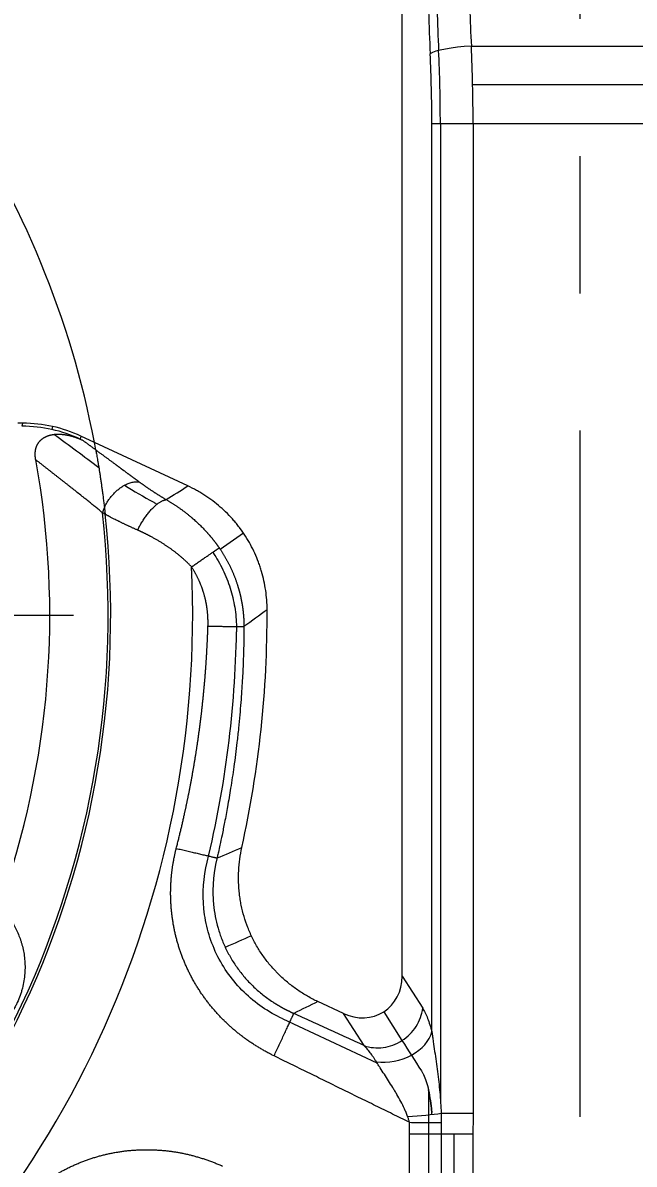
# Model space of a CAD drawing. Header units: millimetres. Extents: x 2234 to 3061, y 2092 to 2676.
# Drawn here: x 2597.5 to 2640.5, y 2276.9 to 2357.2 of the extents above; entities that cross this region are included whole.
import ezdxf

# ---------------------------------------------------------------- set-up
doc = ezdxf.new("R2010")
doc.units = ezdxf.units.MM
doc.linetypes.add('CENTER', pattern=[50.8, 31.75, -6.35, 6.35, -6.35])
for name, color, linetype, true_color in [('1', 7, 'Continuous', 0xffffff), ('20', 7, 'Continuous', 0xffffff), ('21', 7, 'Continuous', 0xffffff)]:
    doc.layers.add(name, color=color, linetype=linetype, true_color=true_color)
doc.layers.add('dim', color=82, linetype='Continuous', lineweight=9)
doc.styles.add('Capful-A', font='')
doc.styles.get('Capful-A').set_extended_font_data('Microsoft YaHei')
doc.dimstyles.new('Capful-A-2.5', dxfattribs={"dimscale": 2.5, "dimtxt": 2.5, "dimasz": 2.5, "dimexe": 1.5, "dimexo": 1, "dimgap": 1.5, "dimtad": 0, "dimdsep": 46, "dimtxsty": 'Capful-A', "dimcen": 0, "dimclrt": 2, "dimazin": 2, "dimtfac": 1, "dimtmove": 0, "dimatfit": 3, "dimfxl": 0, "dimtolj": 1, "dimtzin": 0, "dimarcsym": 0})

# ---------------------------------------------------------------- blocks, each defined once
blk = doc.blocks.new('*D39')
at = {"layer": 'Defpoints', "color": 0, "transparency": 16777216}
for p in [(2636.695, 2393.007), (2740.695, 2315.507)]:
    blk.add_point(p, dxfattribs=at)
at = {"layer": 'dim', "color": 0, "lineweight": -2, "transparency": 16777216}
blk.add_line((2741.945, 2315.507), (2752.594, 2315.507), dxfattribs=at)
at = {"layer": 'dim', "color": 2, "transparency": 16777216, "insert": (2761.586, 2315.507), "char_height": 6.25, "attachment_point": 5, "style": 'Capful-A', "bg_fill": 3, "box_fill_scale": 1.1, "bg_fill_color": 256, "bg_fill_true_color": 13158600, "bg_fill_transparency": 0}
blk.add_mtext('\\A1;77.5', dxfattribs=at)
at = {"layer": 'Defpoints', "color": 0, "transparency": 16777216}
blk.add_point((2752.594, 2315.507), dxfattribs=at)
blk = doc.blocks.new('*D40')
at = {"layer": 'Defpoints', "color": 0, "transparency": 16777216}
for p in [(2636.695, 2393.007), (2734.695, 2331.205), (2734.695, 2323.136)]:
    blk.add_point(p, dxfattribs=at)
at = {"layer": 'dim', "color": 0, "lineweight": -2, "transparency": 16777216}
blk.add_line((2734.695, 2324.385), (2734.695, 2331.205), dxfattribs=at)
at = {"layer": 'dim', "color": 2, "transparency": 16777216, "insert": (2734.695, 2336.901), "char_height": 6.25, "attachment_point": 5, "rotation": 90, "style": 'Capful-A', "bg_fill": 3, "box_fill_scale": 1.1, "bg_fill_color": 256, "bg_fill_true_color": 13158600, "bg_fill_transparency": 0}
blk.add_mtext('\\A1;98', dxfattribs=at)
blk = doc.blocks.new('*D41')
at = {"layer": 'Defpoints', "color": 0, "transparency": 16777216}
for p in [(2636.695, 2393.007), (2552.32, 2315.507)]:
    blk.add_point(p, dxfattribs=at)
at = {"layer": 'dim', "color": 0, "lineweight": -2, "transparency": 16777216}
blk.add_line((2553.57, 2315.507), (2556.411, 2315.507), dxfattribs=at)
at = {"layer": 'dim', "color": 2, "transparency": 16777216, "insert": (2565.403, 2315.507), "char_height": 6.25, "attachment_point": 5, "style": 'Capful-A', "bg_fill": 3, "box_fill_scale": 1.1, "bg_fill_color": 256, "bg_fill_true_color": 13158600, "bg_fill_transparency": 0}
blk.add_mtext('\\A1;77.5', dxfattribs=at)
at = {"layer": 'Defpoints', "color": 0, "transparency": 16777216}
blk.add_point((2556.411, 2315.507), dxfattribs=at)
blk = doc.blocks.new('*D42')
at = {"layer": 'Defpoints', "color": 0, "transparency": 16777216}
for p in [(2636.695, 2393.007), (2538.695, 2333.249), (2538.695, 2329.132)]:
    blk.add_point(p, dxfattribs=at)
at = {"layer": 'dim', "color": 0, "lineweight": -2, "transparency": 16777216}
blk.add_line((2538.695, 2330.382), (2538.695, 2333.249), dxfattribs=at)
at = {"layer": 'dim', "color": 2, "transparency": 16777216, "insert": (2538.695, 2338.944), "char_height": 6.25, "attachment_point": 5, "rotation": 90, "style": 'Capful-A', "bg_fill": 3, "box_fill_scale": 1.1, "bg_fill_color": 256, "bg_fill_true_color": 13158600, "bg_fill_transparency": 0}
blk.add_mtext('\\A1;98', dxfattribs=at)

msp = doc.modelspace()

# ---------------------------------------------------------------- linework, layer by layer
at = {"layer": '1', "color": 1, "linetype": 'CENTER', "lineweight": 18, "ltscale": 1.52}
msp.add_line((2636.695, 2203.007), (2636.695, 2583.007), dxfattribs=at)
at = {"layer": '1', "color": 1, "linetype": 'CENTER', "lineweight": 18}
msp.add_line((2476.312, 2315.507), (2601.079, 2315.507), dxfattribs=at)
at = {"layer": '20', "color": 7, "linetype": 'Continuous', "lineweight": 18}
for p, q in [((2624.195, 2290.117), (2624.195, 2423.861)), ((2629.056, 2355.523), (2644.334, 2355.523)), ((2629.146, 2352.819), (2644.244, 2352.819)), ((2629.177, 2350.069), (2626.279, 2350.069)), ((2626.279, 2286.198), (2626.279, 2350.069)), ((2626.875, 2350.069), (2626.875, 2281.485)), ((2644.214, 2350.069), (2629.177, 2350.069)), ((2629.177, 2350.069), (2629.177, 2280.483)), ((2609.117, 2324.597), (2602.549, 2327.66)), ((2613.04, 2321.268), (2611.403, 2320.131)), ((2624.195, 2290.117), (2625.632, 2287.861)), ((2620.073, 2287.491), (2618.268, 2288.332)), ((2622.891, 2287.616), (2624.177, 2285.597)), ((2615.788, 2287.124), (2622.415, 2284.033)), ((2621.51, 2285.235), (2620.073, 2287.491)), ((2626.037, 2282.147), (2626.037, 2270.931)), ((2626.93, 2280.483), (2629.177, 2280.483)), ((2624.695, 2270.931), (2624.695, 2279.036)), ((2626.931, 2279.036), (2626.931, 2270.931)), ((2627.826, 2279.036), (2627.826, 2270.2)), ((2629.167, 2279.036), (2629.167, 2270.2))]:
    msp.add_line(p, q, dxfattribs=at)
for radius, start, end in [(65, 10.77582, 103.29126), (65, 303.70412, 6.26987), (70.765, 307.2047, 2.75265), (76, 347.58168, 0.28997), (73.856, 346.40574, 359.09652)]:
    msp.add_arc((2538.695, 2315.507), radius, start, end, dxfattribs=at)
for centre, major_axis, ratio, start_param, end_param in [((2634.853, 2360.978), (0, 33), 0.267949, 1.570796, 1.753625), ((2634.645, 2360.978), (0, 30), 0.267949, 1.570796, 1.764006), ((2637.751, 2360.978), (0, 30), 0.294744, 1.570796, 1.753625), ((2629.056, 2354.978), (-2.996, -0.148), 0.181597, 4.703393, 6.016853), ((2619.044, 2350.069), (0, 27), 0.267949, 4.712389, 4.895218), ((2618.836, 2350.069), (0, 30), 0.267949, 4.712389, 4.884848), ((2621.942, 2350.069), (0, 30), 0.241154, 4.712389, 4.895218), ((2538.696, 2315.507), (-11.856, 63.909), 0.999996, 4.708754, 4.717034), ((2621.089, 2290.443), (-1.801, 2.827), 0.894893, 2.189461, 4.093724), ((2623.381, 2286.198), (-2.902, -0.76), 0.68724, 1.045948, 2.7773), ((2624.683, 2280.483), (-2.994, -0.196), 0.07368, 1.528582, 2.414827)]:
    msp.add_ellipse(centre, major_axis=major_axis, ratio=ratio, start_param=start_param, end_param=end_param, dxfattribs=at)
for points, degree, knots in [([(2602.647, 2327.131), (2602.654, 2327.093), (2602.662, 2327.05), (2602.679, 2326.956), (2602.688, 2326.905), (2602.708, 2326.796), (2602.718, 2326.737), (2602.739, 2326.614), (2602.751, 2326.549), (2602.768, 2326.448), (2602.774, 2326.413), (2602.786, 2326.342), (2602.792, 2326.306), (2602.81, 2326.196), (2602.823, 2326.121), (2602.861, 2325.889), (2602.887, 2325.725), (2602.928, 2325.467), (2602.941, 2325.379), (2602.969, 2325.198), (2602.983, 2325.105), (2603.011, 2324.915), (2603.025, 2324.818), (2603.047, 2324.668), (2603.054, 2324.617), (2603.068, 2324.516), (2603.075, 2324.465), (2603.097, 2324.31), (2603.111, 2324.205), (2603.139, 2323.992), (2603.153, 2323.884), (2603.182, 2323.663), (2603.196, 2323.551), (2603.224, 2323.321), (2603.238, 2323.204), (2603.252, 2323.083)], 3, [0, 0, 0, 0, 0.0625, 0.0625, 0.125, 0.125, 0.1875, 0.1875, 0.25, 0.25, 0.28125, 0.28125, 0.3125, 0.3125, 0.375, 0.375, 0.5, 0.5, 0.5625, 0.5625, 0.625, 0.625, 0.6875, 0.6875, 0.71875, 0.71875, 0.75, 0.75, 0.8125, 0.8125, 0.875, 0.875, 0.9375, 0.9375, 1, 1, 1, 1]), ([(2602.647, 2327.131), (2603.278, 2326.669), (2603.901, 2326.209), (2604.162, 2326.017), (2604.423, 2325.824), (2604.489, 2325.775), (2604.86, 2325.503), (2605.293, 2325.185), (2605.705, 2324.88)], 2, [0, 0, 0, 0.36539, 0.36539, 0.524042, 0.524042, 0.682695, 0.682695, 1, 1, 1]), ([(2604.674, 2324.648), (2605.321, 2324.241), (2606.004, 2323.84), (2606.803, 2323.402), (2606.883, 2323.359), (2606.963, 2323.316)], 3, [0, 0, 0, 0, 0.901228, 0.901228, 1, 1, 1, 1]), ([(2605.705, 2324.88), (2606.121, 2324.572), (2606.596, 2324.259), (2607.083, 2323.938), (2607.599, 2323.632)], 2, [0, 0, 0, 0.5, 0.5, 1, 1, 1]), ([(2614.694, 2315.892), (2614.693, 2316.121), (2614.675, 2316.577), (2614.601, 2317.253), (2614.48, 2317.92), (2614.369, 2318.36), (2614.273, 2318.688), (2614.222, 2318.851), (2614.167, 2319.014), (2614.129, 2319.122), (2614.11, 2319.176), (2614.01, 2319.444), (2613.836, 2319.865), (2613.534, 2320.473), (2613.189, 2321.057), (2612.931, 2321.431), (2612.726, 2321.705), (2612.656, 2321.795), (2612.549, 2321.929), (2612.512, 2321.974), (2612.439, 2322.062), (2612.254, 2322.28), (2611.906, 2322.654), (2611.41, 2323.118), (2610.883, 2323.546), (2610.51, 2323.807), (2610.271, 2323.963), (2610.222, 2323.993), (2610.125, 2324.054), (2610.076, 2324.084), (2609.929, 2324.173), (2609.83, 2324.23), (2609.529, 2324.396), (2609.325, 2324.5), (2609.117, 2324.597)], 3, [0, 0, 0, 0, 0.0625, 0.125, 0.1875, 0.25, 0.25, 0.28125, 0.296875, 0.296875, 0.3125, 0.3125, 0.375, 0.4375, 0.5, 0.5625, 0.5625, 0.59375, 0.59375, 0.609375, 0.609375, 0.625, 0.6875, 0.75, 0.8125, 0.875, 0.875, 0.890625, 0.890625, 0.90625, 0.90625, 0.9375, 0.9375, 1, 1, 1, 1]), ([(2603.252, 2323.083), (2603.261, 2323.004), (2603.271, 2322.925), (2603.289, 2322.766), (2603.298, 2322.686), (2603.306, 2322.606)], 3, [0, 0, 0, 0, 0.5, 0.5, 1, 1, 1, 1]), ([(2607.599, 2323.632), (2607.623, 2323.619), (2607.67, 2323.591), (2607.742, 2323.549), (2607.815, 2323.505), (2607.889, 2323.46), (2607.964, 2323.414), (2608.04, 2323.367), (2608.116, 2323.318), (2608.194, 2323.268), (2608.272, 2323.216), (2608.351, 2323.164), (2608.431, 2323.109), (2608.511, 2323.054), (2608.592, 2322.996), (2608.674, 2322.937), (2608.757, 2322.877), (2608.84, 2322.815), (2608.923, 2322.752), (2609.008, 2322.687), (2609.092, 2322.62), (2609.178, 2322.551), (2609.263, 2322.481), (2609.349, 2322.409), (2609.491, 2322.289), (2609.688, 2322.114), (2609.939, 2321.878), (2610.192, 2321.625), (2610.364, 2321.441), (2610.461, 2321.334), (2610.482, 2321.311), (2610.504, 2321.287), (2610.525, 2321.262), (2610.548, 2321.237), (2610.57, 2321.212), (2610.593, 2321.185), (2610.616, 2321.159), (2610.639, 2321.132), (2610.663, 2321.104), (2610.687, 2321.076), (2610.711, 2321.048), (2610.735, 2321.019), (2610.76, 2320.989), (2610.785, 2320.959), (2610.81, 2320.928), (2610.835, 2320.897), (2610.861, 2320.866), (2610.887, 2320.833), (2610.913, 2320.801), (2610.939, 2320.767), (2610.965, 2320.734), (2610.992, 2320.699), (2611.019, 2320.664), (2611.046, 2320.629), (2611.073, 2320.593), (2611.101, 2320.556), (2611.129, 2320.519), (2611.156, 2320.481), (2611.184, 2320.443), (2611.213, 2320.404), (2611.241, 2320.365), (2611.269, 2320.325), (2611.298, 2320.284), (2611.317, 2320.257), (2611.326, 2320.243)], 3, [0, 0, 0, 0, 0.016754, 0.033753, 0.050998, 0.06849, 0.086229, 0.104216, 0.122451, 0.140936, 0.159671, 0.178656, 0.197892, 0.21738, 0.23712, 0.257112, 0.277358, 0.297857, 0.31861, 0.339617, 0.360879, 0.382396, 0.404168, 0.426197, 0.448481, 0.513659, 0.581054, 0.650672, 0.722517, 0.728599, 0.734789, 0.741088, 0.747496, 0.754012, 0.760637, 0.767371, 0.774213, 0.781163, 0.788223, 0.795391, 0.802667, 0.810052, 0.817546, 0.825148, 0.832859, 0.840679, 0.848607, 0.856643, 0.864789, 0.873043, 0.881405, 0.889876, 0.898456, 0.907144, 0.915941, 0.924847, 0.933861, 0.942983, 0.952215, 0.961555, 0.971003, 0.98056, 0.990226, 1, 1, 1, 1]), ([(2605.593, 2321.488), (2605.565, 2321.5), (2605.508, 2321.525), (2605.424, 2321.562), (2605.341, 2321.6), (2605.257, 2321.637), (2605.173, 2321.675), (2605.09, 2321.713), (2605.006, 2321.751), (2604.923, 2321.79), (2604.84, 2321.828), (2604.757, 2321.867), (2604.674, 2321.906), (2604.592, 2321.946), (2604.509, 2321.985), (2604.428, 2322.025), (2604.346, 2322.065), (2604.255, 2322.109), (2604.145, 2322.164), (2604.008, 2322.233), (2603.843, 2322.318), (2603.711, 2322.387), (2603.619, 2322.436), (2603.575, 2322.46), (2603.532, 2322.483), (2603.49, 2322.505), (2603.451, 2322.527), (2603.412, 2322.547), (2603.376, 2322.568), (2603.341, 2322.587), (2603.318, 2322.6), (2603.306, 2322.606)], 3, [0, 0, 0, 0, 0.033347, 0.066854, 0.100521, 0.134348, 0.168334, 0.20248, 0.236786, 0.271251, 0.305876, 0.34066, 0.375603, 0.410705, 0.445966, 0.481387, 0.516966, 0.552704, 0.60128, 0.663097, 0.73814, 0.826392, 0.848234, 0.869438, 0.890003, 0.90993, 0.929219, 0.947871, 0.965884, 0.983261, 1, 1, 1, 1]), ([(2609.379, 2318.906), (2609.36, 2318.926), (2609.322, 2318.966), (2609.264, 2319.026), (2609.206, 2319.085), (2609.147, 2319.144), (2609.087, 2319.203), (2609.027, 2319.261), (2608.965, 2319.319), (2608.903, 2319.376), (2608.841, 2319.433), (2608.777, 2319.49), (2608.713, 2319.546), (2608.648, 2319.602), (2608.583, 2319.657), (2608.516, 2319.712), (2608.449, 2319.767), (2608.382, 2319.821), (2608.314, 2319.875), (2608.245, 2319.928), (2608.175, 2319.982), (2608.105, 2320.034), (2608.034, 2320.086), (2607.962, 2320.138), (2607.89, 2320.19), (2607.817, 2320.241), (2607.744, 2320.292), (2607.67, 2320.342), (2607.596, 2320.392), (2607.52, 2320.441), (2607.409, 2320.514), (2607.26, 2320.608), (2607.074, 2320.721), (2606.888, 2320.83), (2606.702, 2320.935), (2606.565, 2321.01), (2606.476, 2321.058), (2606.435, 2321.079), (2606.395, 2321.1), (2606.355, 2321.121), (2606.316, 2321.142), (2606.276, 2321.162), (2606.237, 2321.182), (2606.197, 2321.202), (2606.158, 2321.222), (2606.119, 2321.241), (2606.081, 2321.26), (2606.042, 2321.279), (2606.004, 2321.298), (2605.965, 2321.316), (2605.927, 2321.334), (2605.889, 2321.352), (2605.852, 2321.37), (2605.814, 2321.388), (2605.777, 2321.405), (2605.74, 2321.422), (2605.703, 2321.439), (2605.666, 2321.455), (2605.629, 2321.472), (2605.605, 2321.483), (2605.593, 2321.488)], 3, [0, 0, 0, 0, 0.017503, 0.035058, 0.052665, 0.070326, 0.088043, 0.105816, 0.123647, 0.141538, 0.159489, 0.177501, 0.195577, 0.213717, 0.231922, 0.250194, 0.268534, 0.286943, 0.305422, 0.323973, 0.342597, 0.361294, 0.380066, 0.398914, 0.41784, 0.436843, 0.455926, 0.47509, 0.494335, 0.513662, 0.533073, 0.580359, 0.627473, 0.674429, 0.721244, 0.767934, 0.778073, 0.78817, 0.798226, 0.80824, 0.818212, 0.828143, 0.838033, 0.847881, 0.857689, 0.867456, 0.877182, 0.886868, 0.896513, 0.906118, 0.915684, 0.925209, 0.934695, 0.944142, 0.953549, 0.962917, 0.972245, 0.981536, 0.990787, 1, 1, 1, 1]), ([(2610.873, 2319.931), (2610.943, 2319.829), (2611.011, 2319.724), (2611.2, 2319.423), (2611.316, 2319.223), (2611.534, 2318.812), (2611.636, 2318.601), (2611.916, 2317.963), (2612.07, 2317.528), (2612.316, 2316.64), (2612.407, 2316.186), (2612.524, 2315.265), (2612.549, 2314.804), (2612.542, 2314.343)], 3, [0, 0, 0, 0, 0.063465, 0.063465, 0.180873, 0.180873, 0.298282, 0.298282, 0.533099, 0.533099, 0.767916, 0.767916, 1, 1, 1, 1]), ([(2611.326, 2320.243), (2611.344, 2320.217), (2611.38, 2320.166), (2611.432, 2320.087), (2611.484, 2320.009), (2611.535, 2319.929), (2611.586, 2319.85), (2611.635, 2319.769), (2611.684, 2319.688), (2611.732, 2319.607), (2611.779, 2319.525), (2611.826, 2319.443), (2611.872, 2319.36), (2611.917, 2319.276), (2611.961, 2319.192), (2612.005, 2319.108), (2612.047, 2319.023), (2612.089, 2318.938), (2612.13, 2318.852), (2612.17, 2318.765), (2612.21, 2318.679), (2612.248, 2318.592), (2612.286, 2318.504), (2612.323, 2318.416), (2612.359, 2318.327), (2612.394, 2318.239), (2612.429, 2318.149), (2612.462, 2318.06), (2612.495, 2317.97), (2612.527, 2317.879), (2612.558, 2317.788), (2612.588, 2317.697), (2612.612, 2317.62), (2612.632, 2317.558), (2612.646, 2317.511), (2612.66, 2317.464), (2612.674, 2317.416), (2612.688, 2317.369), (2612.702, 2317.321), (2612.715, 2317.273), (2612.728, 2317.225), (2612.741, 2317.177), (2612.754, 2317.129), (2612.766, 2317.081), (2612.778, 2317.032), (2612.79, 2316.984), (2612.802, 2316.935), (2612.813, 2316.886), (2612.824, 2316.838), (2612.835, 2316.789), (2612.846, 2316.74), (2612.856, 2316.69), (2612.867, 2316.641), (2612.877, 2316.592), (2612.886, 2316.542), (2612.896, 2316.493), (2612.905, 2316.443), (2612.914, 2316.394), (2612.923, 2316.344), (2612.932, 2316.294), (2612.94, 2316.244), (2612.948, 2316.194), (2612.956, 2316.143), (2612.963, 2316.093), (2612.97, 2316.043), (2612.977, 2315.992), (2612.984, 2315.942), (2612.991, 2315.891), (2612.997, 2315.841), (2613.003, 2315.79), (2613.009, 2315.739), (2613.014, 2315.688), (2613.019, 2315.637), (2613.024, 2315.586), (2613.029, 2315.535), (2613.033, 2315.483), (2613.038, 2315.432), (2613.042, 2315.381), (2613.045, 2315.329), (2613.049, 2315.278), (2613.052, 2315.226), (2613.055, 2315.174), (2613.057, 2315.123), (2613.059, 2315.071), (2613.061, 2315.019), (2613.063, 2314.967), (2613.065, 2314.915), (2613.066, 2314.863), (2613.067, 2314.811), (2613.068, 2314.759), (2613.068, 2314.724), (2613.068, 2314.706)], 3, [0, 0, 0, 0, 0.015965, 0.031939, 0.047924, 0.063919, 0.079924, 0.095939, 0.111965, 0.128002, 0.144049, 0.160107, 0.176176, 0.192256, 0.208347, 0.224449, 0.240563, 0.256688, 0.272824, 0.288972, 0.305132, 0.321304, 0.337488, 0.353684, 0.369891, 0.386111, 0.402344, 0.418589, 0.434846, 0.451116, 0.467399, 0.483695, 0.500004, 0.50838, 0.516765, 0.525159, 0.533561, 0.541971, 0.550389, 0.558816, 0.567251, 0.575695, 0.584147, 0.592607, 0.601076, 0.609553, 0.618039, 0.626534, 0.635036, 0.643548, 0.652067, 0.660596, 0.669133, 0.677678, 0.686232, 0.694795, 0.703366, 0.711946, 0.720534, 0.729132, 0.737737, 0.746352, 0.754975, 0.763607, 0.772247, 0.780897, 0.789555, 0.798221, 0.806897, 0.815581, 0.824274, 0.832976, 0.841687, 0.850406, 0.859134, 0.867872, 0.876618, 0.885373, 0.894136, 0.902909, 0.911691, 0.920481, 0.929281, 0.938089, 0.946907, 0.955733, 0.964568, 0.973413, 0.982266, 0.991129, 1, 1, 1, 1]), ([(2610.536, 2314.734), (2610.555, 2315.281), (2610.492, 2315.825), (2610.428, 2316.374), (2610.283, 2316.902), (2610.136, 2317.433), (2609.909, 2317.937), (2609.681, 2318.443), (2609.379, 2318.906)], 2, [0, 0, 0, 0.25, 0.25, 0.5, 0.5, 0.75, 0.75, 1, 1, 1]), ([(2608.308, 2299.107), (2608.61, 2300.283), (2608.863, 2301.422), (2609.036, 2302.197), (2609.19, 2302.975), (2609.578, 2304.924), (2609.857, 2306.89), (2610.137, 2308.86), (2610.307, 2310.841), (2610.392, 2311.835), (2610.449, 2312.825), (2610.498, 2313.661), (2610.536, 2314.734)], 2, [0, 0, 0, 0.15, 0.15, 0.25, 0.25, 0.5, 0.5, 0.75, 0.75, 0.875, 0.875, 1, 1, 1]), ([(2613.068, 2314.706), (2613.068, 2314.678), (2613.067, 2314.601), (2613.066, 2314.451), (2613.064, 2314.236), (2613.06, 2313.955), (2613.054, 2313.608), (2613.045, 2313.195), (2613.031, 2312.717), (2613.012, 2312.173), (2612.985, 2311.564), (2612.95, 2310.889), (2612.904, 2310.149), (2612.846, 2309.343), (2612.773, 2308.473), (2612.684, 2307.538), (2612.551, 2306.322), (2612.371, 2304.915), (2612.145, 2303.409), (2611.925, 2302.106), (2611.719, 2301.005), (2611.539, 2300.106), (2611.391, 2299.406), (2611.28, 2298.906), (2611.212, 2298.603), (2611.18, 2298.467), (2611.172, 2298.432)], 3, [0, 0, 0, 0, 0.005103, 0.014211, 0.027325, 0.044446, 0.065572, 0.090705, 0.119846, 0.152993, 0.190148, 0.231312, 0.276484, 0.325666, 0.378857, 0.43606, 0.497274, 0.602386, 0.695192, 0.775688, 0.843871, 0.899738, 0.943286, 0.974513, 0.993418, 1, 1, 1, 1]), ([(2615.183, 2284.514), (2613.181, 2285.496), (2611.657, 2287.004), (2610.861, 2287.791), (2610.219, 2288.698), (2609.574, 2289.608), (2608.629, 2291.618), (2608.342, 2292.689), (2608.055, 2293.755), (2607.96, 2294.858), (2607.864, 2295.956), (2607.96, 2297.058), (2608.051, 2298.106), (2608.308, 2299.107)], 2, [0, 0, 0, 0.25, 0.25, 0.375, 0.375, 0.5, 0.625, 0.625, 0.75, 0.75, 0.875, 0.875, 1, 1, 1]), ([(2618.268, 2288.332), (2618.019, 2288.448), (2617.534, 2288.699), (2616.844, 2289.131), (2616.41, 2289.456), (2615.988, 2289.8), (2615.784, 2289.981), (2615.537, 2290.22), (2615.488, 2290.268), (2615.391, 2290.365), (2615.248, 2290.512), (2615.111, 2290.664), (2614.843, 2290.971), (2614.505, 2291.395), (2614.204, 2291.846), (2613.921, 2292.31), (2613.79, 2292.55), (2613.638, 2292.858), (2613.608, 2292.92), (2613.55, 2293.044), (2613.465, 2293.231), (2613.387, 2293.419), (2613.238, 2293.8), (2613.063, 2294.313), (2612.932, 2294.84), (2612.85, 2295.239), (2612.826, 2295.373), (2612.794, 2295.576), (2612.784, 2295.644), (2612.765, 2295.779), (2612.756, 2295.847), (2612.717, 2296.189), (2612.697, 2296.461), (2612.68, 2297.005), (2612.686, 2297.547), (2612.763, 2298.357), (2612.858, 2298.895), (2612.917, 2299.164)], 3, [0, 0, 0, 0, 0.0625, 0.125, 0.1875, 0.1875, 0.25, 0.25, 0.265625, 0.265625, 0.28125, 0.3125, 0.3125, 0.375, 0.4375, 0.4375, 0.5, 0.5, 0.515625, 0.515625, 0.53125, 0.5625, 0.5625, 0.625, 0.6875, 0.6875, 0.71875, 0.71875, 0.734375, 0.734375, 0.75, 0.75, 0.8125, 0.8125, 0.875, 0.9375, 1, 1, 1, 1]), ([(2615.788, 2287.124), (2615.282, 2287.359), (2614.803, 2287.634), (2613.897, 2288.258), (2613.469, 2288.608), (2612.67, 2289.388), (2612.31, 2289.807), (2611.668, 2290.7), (2611.384, 2291.175), (2610.9, 2292.181), (2610.706, 2292.698), (2610.483, 2293.493), (2610.421, 2293.761), (2610.318, 2294.305), (2610.278, 2294.581), (2610.14, 2295.966), (2610.22, 2297.063), (2610.483, 2298.148)], 3, [0, 0, 0, 0, 0.124908, 0.124908, 0.249921, 0.249921, 0.374934, 0.374934, 0.499947, 0.499947, 0.624961, 0.624961, 0.687467, 0.687467, 0.749974, 0.749974, 1, 1, 1, 1]), ([(2611.172, 2298.432), (2611.164, 2298.399), (2611.149, 2298.334), (2611.126, 2298.236), (2611.105, 2298.138), (2611.084, 2298.041), (2611.065, 2297.945), (2611.047, 2297.85), (2611.03, 2297.755), (2611.014, 2297.661), (2611, 2297.568), (2610.986, 2297.475), (2610.973, 2297.383), (2610.961, 2297.292), (2610.95, 2297.202), (2610.94, 2297.112), (2610.931, 2297.023), (2610.922, 2296.935), (2610.906, 2296.734), (2610.888, 2296.421), (2610.882, 2295.997), (2610.895, 2295.577), (2610.937, 2295.017), (2611.037, 2294.321), (2611.232, 2293.501), (2611.499, 2292.709), (2611.834, 2291.948), (2612.238, 2291.22), (2612.709, 2290.528), (2613.244, 2289.878), (2613.737, 2289.378), (2614.157, 2289.006), (2614.483, 2288.741), (2614.823, 2288.489), (2615.073, 2288.321), (2615.222, 2288.225), (2615.266, 2288.197), (2615.311, 2288.169), (2615.355, 2288.142), (2615.4, 2288.115), (2615.445, 2288.088), (2615.489, 2288.061), (2615.534, 2288.035), (2615.579, 2288.009), (2615.624, 2287.983), (2615.669, 2287.957), (2615.714, 2287.932), (2615.759, 2287.907), (2615.804, 2287.882), (2615.849, 2287.858), (2615.894, 2287.834), (2615.94, 2287.81), (2615.985, 2287.786), (2616.03, 2287.763), (2616.076, 2287.74), (2616.121, 2287.717), (2616.167, 2287.695), (2616.212, 2287.672), (2616.258, 2287.65), (2616.303, 2287.629), (2616.349, 2287.607), (2616.394, 2287.586), (2616.44, 2287.565), (2616.486, 2287.544), (2616.531, 2287.524), (2616.562, 2287.511), (2616.577, 2287.504)], 3, [0, 0, 0, 0, 0.00764, 0.015215, 0.022724, 0.030168, 0.037546, 0.044859, 0.052106, 0.059289, 0.066406, 0.073457, 0.080444, 0.087365, 0.094221, 0.101012, 0.107738, 0.114399, 0.120995, 0.153252, 0.185177, 0.216779, 0.248064, 0.311969, 0.375277, 0.438065, 0.50041, 0.562891, 0.62575, 0.689065, 0.752914, 0.784266, 0.815897, 0.847813, 0.880023, 0.883992, 0.887954, 0.89191, 0.895859, 0.899801, 0.903737, 0.907666, 0.911588, 0.915504, 0.919413, 0.923315, 0.927211, 0.9311, 0.934983, 0.938859, 0.942729, 0.946592, 0.950449, 0.954299, 0.958142, 0.96198, 0.96581, 0.969635, 0.973453, 0.977264, 0.981069, 0.984868, 0.988661, 0.992447, 0.996226, 1, 1, 1, 1]), ([(2621.51, 2285.235), (2621.72, 2285.162), (2621.941, 2285.115), (2622.394, 2285.073), (2622.626, 2285.078), (2623.088, 2285.141), (2623.318, 2285.199), (2623.762, 2285.362), (2623.976, 2285.469), (2624.378, 2285.725), (2624.565, 2285.874), (2624.901, 2286.207), (2625.05, 2286.391), (2625.302, 2286.783), (2625.405, 2286.991), (2625.559, 2287.42), (2625.609, 2287.64), (2625.632, 2287.861)], 3, [0, 0, 0, 0, 0.125, 0.125, 0.25, 0.25, 0.375, 0.375, 0.5, 0.5, 0.625, 0.625, 0.75, 0.75, 0.875, 0.875, 1, 1, 1, 1]), ([(2625.632, 2287.861), (2625.694, 2287.765), (2625.753, 2287.657), (2625.868, 2287.42), (2625.923, 2287.291), (2626.031, 2287.013), (2626.135, 2286.715), (2626.232, 2286.377), (2626.279, 2286.198)], 3, [0, 0, 0, 0, 0.25, 0.25, 0.5, 0.5, 0.75, 1, 1, 1, 1]), ([(2626.279, 2286.198), (2626.286, 2286.143), (2626.294, 2286.087), (2626.309, 2285.975), (2626.317, 2285.919), (2626.34, 2285.749), (2626.356, 2285.636), (2626.406, 2285.293), (2626.44, 2285.061), (2626.508, 2284.595), (2626.542, 2284.359), (2626.608, 2283.885), (2626.641, 2283.646), (2626.703, 2283.165), (2626.733, 2282.924), (2626.787, 2282.44), (2626.838, 2281.955), (2626.877, 2281.466), (2626.909, 2280.976), (2626.922, 2280.73), (2626.93, 2280.483)], 3, [0, 0, 0, 0, 0.03125, 0.03125, 0.0625, 0.0625, 0.125, 0.125, 0.25, 0.25, 0.375, 0.375, 0.5, 0.5, 0.625, 0.625, 0.75, 0.875, 0.875, 1, 1, 1, 1]), ([(2622.379, 2284.091), (2622.344, 2284.149), (2622.308, 2284.205), (2622.237, 2284.316), (2622.201, 2284.371), (2622.093, 2284.531), (2622.021, 2284.632), (2621.876, 2284.824), (2621.803, 2284.915), (2621.693, 2285.042), (2621.638, 2285.103), (2621.574, 2285.17), (2621.542, 2285.203), (2621.526, 2285.219), (2621.519, 2285.226), (2621.515, 2285.23), (2621.512, 2285.232), (2621.51, 2285.235)], 3, [0, 0, 0, 0, 0.125, 0.125, 0.25, 0.25, 0.5, 0.5, 0.75, 0.75, 0.875, 0.9375, 0.96875, 0.984375, 0.992188, 0.992188, 1, 1, 1, 1]), ([(2624.178, 2285.596), (2624.632, 2284.883), (2625.086, 2284.17), (2625.575, 2283.403), (2625.61, 2283.35), (2625.713, 2283.172), (2625.778, 2283.025), (2625.9, 2282.68), (2625.957, 2282.483), (2626.059, 2282.057), (2626.105, 2281.825), (2626.187, 2281.327), (2626.221, 2281.068), (2626.258, 2280.712), (2626.267, 2280.624), (2626.274, 2280.535)], 3, [0, 0, 0, 0, 0.574688, 0.574688, 0.618803, 0.618803, 0.707034, 0.707034, 0.795264, 0.795264, 0.883494, 0.883494, 0.971725, 0.971725, 1, 1, 1, 1]), ([(2624.571, 2280.254), (2624.538, 2280.346), (2624.502, 2280.437), (2624.428, 2280.616), (2624.389, 2280.704), (2624.269, 2280.967), (2624.184, 2281.138), (2624.006, 2281.476), (2623.913, 2281.642), (2623.771, 2281.888), (2623.723, 2281.969), (2623.626, 2282.131), (2623.577, 2282.212), (2623.43, 2282.451), (2623.331, 2282.608), (2623.133, 2282.918), (2623.034, 2283.07), (2622.839, 2283.37), (2622.743, 2283.518), (2622.603, 2283.736), (2622.556, 2283.808), (2622.466, 2283.951), (2622.422, 2284.022), (2622.379, 2284.091)], 3, [0, 0, 0, 0, 0.0625, 0.0625, 0.125, 0.125, 0.25, 0.25, 0.375, 0.375, 0.4375, 0.4375, 0.5, 0.5, 0.625, 0.625, 0.75, 0.75, 0.875, 0.875, 0.9375, 0.9375, 1, 1, 1, 1]), ([(2626.286, 2280.4), (2626.274, 2280.542), (2626.262, 2280.682), (2626.196, 2281.304), (2626.125, 2281.752), (2626.037, 2282.147)], 3, [0, 0, 0, 0, 0.222715, 0.222715, 1, 1, 1, 1]), ([(2629.177, 2280.483), (2629.177, 2280.242), (2629.174, 2280.001), (2629.17, 2279.639), (2629.169, 2279.519), (2629.168, 2279.278), (2629.167, 2279.157), (2629.167, 2279.036)], 3, [0, 0, 0, 0, 0.5, 0.5, 0.75, 0.75, 1, 1, 1, 1]), ([(2624.7, 2279.843), (2624.7, 2279.843), (2624.7, 2279.843), (2624.7, 2279.844), (2624.7, 2279.845), (2624.699, 2279.847), (2624.698, 2279.85), (2624.696, 2279.858), (2624.692, 2279.873), (2624.684, 2279.904), (2624.667, 2279.964), (2624.651, 2280.016), (2624.619, 2280.118), (2624.596, 2280.187), (2624.571, 2280.254)], 3, [0, 0, 0, 0, 0.001953, 0.001953, 0.003906, 0.007813, 0.015625, 0.03125, 0.0625, 0.125, 0.25, 0.5, 0.5, 1, 1, 1, 1]), ([(2624.695, 2279.036), (2624.695, 2279.171), (2624.696, 2279.305), (2624.697, 2279.574), (2624.699, 2279.708), (2624.7, 2279.843)], 3, [0, 0, 0, 0, 0.5, 0.5, 1, 1, 1, 1]), ([(2624.7, 2279.843), (2624.91, 2279.841), (2625.121, 2279.839), (2625.532, 2279.834), (2625.733, 2279.832), (2626.117, 2279.829), (2626.3, 2279.827), (2626.639, 2279.823), (2626.796, 2279.822), (2626.936, 2279.82)], 3, [0, 0, 0, 0, 0.25, 0.25, 0.5, 0.5, 0.75, 0.75, 1, 1, 1, 1]), ([(2626.936, 2279.82), (2626.935, 2279.69), (2626.933, 2279.559), (2626.932, 2279.298), (2626.931, 2279.167), (2626.931, 2279.036)], 3, [0, 0, 0, 0, 0.5, 0.5, 1, 1, 1, 1]), ([(2624.695, 2279.036), (2624.905, 2279.036), (2625.116, 2279.036), (2625.527, 2279.036), (2625.728, 2279.036), (2626.112, 2279.036), (2626.295, 2279.036), (2626.634, 2279.036), (2626.791, 2279.036), (2626.931, 2279.036)], 3, [0, 0, 0, 0, 0.25, 0.25, 0.5, 0.5, 0.75, 0.75, 1, 1, 1, 1]), ([(2626.931, 2279.036), (2627.071, 2279.036), (2627.228, 2279.036), (2627.568, 2279.036), (2627.751, 2279.036), (2628.134, 2279.036), (2628.335, 2279.036), (2628.747, 2279.036), (2628.957, 2279.036), (2629.167, 2279.036)], 3, [0, 0, 0, 0, 0.25, 0.25, 0.5, 0.5, 0.75, 0.75, 1, 1, 1, 1]), ([(2596.061, 2272.695), (2596.662, 2273.532), (2597.402, 2274.269), (2598.181, 2275.045), (2599.076, 2275.671), (2599.977, 2276.302), (2600.971, 2276.764), (2601.97, 2277.228), (2603.034, 2277.508), (2604.1, 2277.789), (2606.302, 2277.968), (2607.407, 2277.865), (2609.53, 2277.666), (2611.552, 2276.768)], 2, [0, 0, 0, 0.125, 0.125, 0.25, 0.25, 0.375, 0.375, 0.5, 0.5, 0.625, 0.75, 0.75, 1, 1, 1])]:
    msp.add_open_spline(points, degree=degree, knots=knots, dxfattribs=at)
for points, weights in [([(2603.252, 2323.083), (2604.164, 2325.098), (2605.705, 2324.88)], [0.925222636037, 0.674441987503, 1]), ([(2605.593, 2321.488), (2606.55, 2323.513), (2607.599, 2323.632)], [1, 0.711693919733, 1]), ([(2609.379, 2318.906), (2610.873, 2319.932), (2611.326, 2320.243)], [1, 0.807301167325, 1]), ([(2610.536, 2314.734), (2612.547, 2314.712), (2613.068, 2314.706)], [1, 0.79335334029, 1]), ([(2608.308, 2299.107), (2610.584, 2298.571), (2611.172, 2298.432)], [1, 0.793353340291, 1]), ([(2615.183, 2284.514), (2616.291, 2286.889), (2616.577, 2287.504)], [1, 0.793353340291, 1])]:
    msp.add_rational_spline(points, weights, degree=2, dxfattribs=at)
for points, degree in [([(2607.599, 2323.632), (2608.107, 2323.953), (2608.613, 2324.274), (2609.117, 2324.597)], 3), ([(2614.694, 2315.892), (2614.155, 2315.496), (2613.613, 2315.101), (2613.068, 2314.706)], 3), ([(2611.172, 2298.432), (2611.756, 2298.674), (2612.338, 2298.918), (2612.917, 2299.164)], 3), ([(2613.59, 2292.958), (2612.981, 2292.685), (2612.369, 2292.414), (2611.753, 2292.145)], 3), ([(2618.268, 2288.332), (2617.707, 2288.055), (2617.143, 2287.779), (2616.577, 2287.504)], 3), ([(2621.51, 2285.235), (2616.577, 2287.504)], 1), ([(2624.7, 2279.843), (2615.183, 2284.514)], 1), ([(2626.286, 2280.4), (2626.282, 2280.445), (2626.278, 2280.49), (2626.274, 2280.535)], 3), ([(2626.93, 2280.483), (2626.937, 2280.262), (2626.938, 2280.041), (2626.936, 2279.82)], 3)]:
    msp.add_open_spline(points, degree=degree, dxfattribs=at)
at = {"layer": '21', "color": 7, "linetype": 'Continuous', "lineweight": 18}
for p, q in [((2597.519, 2329.007), (2597.162, 2329.007)), ((2597.471, 2328.793), (2597.519, 2329.007)), ((2599.609, 2328.778), (2599.562, 2328.564)), ((2601.601, 2328.102), (2601.553, 2327.888)), ((2601.553, 2327.888), (2601.715, 2327.812)), ((2602.549, 2327.66), (2601.601, 2328.102))]:
    msp.add_line(p, q, dxfattribs=at)
for radius, start, end in [(65, 10.77582, 103.29126), (60.72, 340.32367, 10.36912), (64.82, 303.58995, 6.38426), (65, 303.70412, 6.26987), (65, 6.26988, 6.37664)]:
    msp.add_arc((2538.695, 2315.507), radius, start, end, dxfattribs=at)
for centre, major_axis, ratio, start_param, end_param in [((2597.317, 2318.44), (-2.244, -10.124), 0.96434, 2.930974, 3.352211), ((2597.365, 2318.654), (-2.244, -10.124), 0.96434, 2.930974, 3.352211), ((2538.695, 2315.507), (63.877, 12.03), 0.999999, 6.276827, 6.285107)]:
    msp.add_ellipse(centre, major_axis=major_axis, ratio=ratio, start_param=start_param, end_param=end_param, dxfattribs=at)
for points, degree, knots in [([(2598.424, 2326.436), (2598.368, 2326.742), (2598.398, 2327.012), (2598.432, 2327.318), (2598.573, 2327.558), (2598.719, 2327.808), (2598.97, 2327.97), (2599.199, 2328.118), (2599.499, 2328.185), (2599.764, 2328.244), (2600.072, 2328.237), (2600.345, 2328.23), (2600.64, 2328.172), (2601.167, 2328.068), (2601.715, 2327.812)], 2, [0, 0, 0, 0.125, 0.125, 0.25, 0.25, 0.375, 0.375, 0.5, 0.5, 0.625, 0.625, 0.75, 0.75, 1, 1, 1]), ([(2602.647, 2327.131), (2602.654, 2327.093), (2602.662, 2327.05), (2602.679, 2326.956), (2602.688, 2326.905), (2602.708, 2326.796), (2602.718, 2326.737), (2602.739, 2326.614), (2602.751, 2326.549), (2602.768, 2326.448), (2602.774, 2326.413), (2602.786, 2326.342), (2602.792, 2326.306), (2602.81, 2326.196), (2602.823, 2326.121), (2602.861, 2325.889), (2602.887, 2325.725), (2602.928, 2325.467), (2602.941, 2325.379), (2602.969, 2325.198), (2602.983, 2325.105), (2603.011, 2324.915), (2603.025, 2324.818), (2603.047, 2324.668), (2603.054, 2324.617), (2603.068, 2324.516), (2603.075, 2324.465), (2603.097, 2324.31), (2603.111, 2324.205), (2603.139, 2323.992), (2603.153, 2323.884), (2603.182, 2323.663), (2603.196, 2323.551), (2603.224, 2323.321), (2603.238, 2323.204), (2603.252, 2323.083)], 3, [0, 0, 0, 0, 0.0625, 0.0625, 0.125, 0.125, 0.1875, 0.1875, 0.25, 0.25, 0.28125, 0.28125, 0.3125, 0.3125, 0.375, 0.375, 0.5, 0.5, 0.5625, 0.5625, 0.625, 0.625, 0.6875, 0.6875, 0.71875, 0.71875, 0.75, 0.75, 0.8125, 0.8125, 0.875, 0.875, 0.9375, 0.9375, 1, 1, 1, 1]), ([(2603.113, 2322.715), (2603.075, 2322.746), (2602.997, 2322.81), (2602.88, 2322.905), (2602.761, 2323.001), (2602.641, 2323.099), (2602.52, 2323.197), (2602.398, 2323.296), (2602.275, 2323.397), (2602.146, 2323.502), (2602.017, 2323.606), (2601.879, 2323.716), (2601.739, 2323.828), (2601.531, 2323.993), (2601.272, 2324.198), (2601.012, 2324.404), (2600.811, 2324.563), (2600.662, 2324.681), (2600.512, 2324.799), (2600.363, 2324.916), (2600.213, 2325.034), (2600.064, 2325.152), (2599.914, 2325.269), (2599.765, 2325.386), (2599.616, 2325.504), (2599.467, 2325.621), (2599.318, 2325.738), (2599.169, 2325.854), (2599.02, 2325.971), (2598.871, 2326.087), (2598.722, 2326.204), (2598.573, 2326.32), (2598.474, 2326.397), (2598.424, 2326.436)], 3, [0, 0, 0, 0, 0.02519, 0.050629, 0.076317, 0.102253, 0.128437, 0.154869, 0.181548, 0.208473, 0.238712, 0.26488, 0.297281, 0.328753, 0.398929, 0.463514, 0.495423, 0.527288, 0.559109, 0.590886, 0.62262, 0.654309, 0.685954, 0.717556, 0.749114, 0.780628, 0.812098, 0.843524, 0.874907, 0.906246, 0.937541, 0.968792, 1, 1, 1, 1]), ([(2603.252, 2323.083), (2603.261, 2323.004), (2603.271, 2322.925), (2603.289, 2322.766), (2603.298, 2322.686), (2603.306, 2322.606)], 3, [0, 0, 0, 0, 0.5, 0.5, 1, 1, 1, 1]), ([(2603.306, 2322.606), (2603.292, 2322.614), (2603.263, 2322.63), (2603.222, 2322.653), (2603.183, 2322.675), (2603.147, 2322.695), (2603.124, 2322.709), (2603.113, 2322.715)], 3, [0, 0, 0, 0, 0.224517, 0.436771, 0.636766, 0.824508, 1, 1, 1, 1]), ([(2595.87, 2295.062), (2596.05, 2294.88), (2596.222, 2294.685), (2596.424, 2294.423), (2596.463, 2294.37), (2596.541, 2294.262), (2596.579, 2294.207), (2596.692, 2294.04), (2596.764, 2293.926), (2596.901, 2293.691), (2596.967, 2293.57), (2597.091, 2293.322), (2597.15, 2293.194), (2597.26, 2292.93), (2597.324, 2292.761), (2597.381, 2292.584), (2597.403, 2292.513), (2597.414, 2292.478), (2597.446, 2292.37), (2597.466, 2292.297), (2597.523, 2292.076), (2597.555, 2291.927), (2597.609, 2291.621), (2597.63, 2291.465), (2597.66, 2291.147), (2597.669, 2290.984), (2597.673, 2290.735), (2597.672, 2290.65), (2597.667, 2290.482), (2597.663, 2290.397), (2597.644, 2290.143), (2597.625, 2289.972), (2597.569, 2289.629), (2597.533, 2289.456), (2597.478, 2289.239), (2597.466, 2289.195), (2597.442, 2289.109), (2597.429, 2289.065), (2597.39, 2288.937), (2597.362, 2288.851), (2597.271, 2288.598), (2597.203, 2288.432), (2597.089, 2288.187), (2597.03, 2288.065), (2596.965, 2287.945), (2596.921, 2287.866), (2596.899, 2287.826), (2596.83, 2287.708), (2596.782, 2287.631), (2596.708, 2287.517), (2596.683, 2287.479), (2596.633, 2287.405), (2596.607, 2287.368), (2596.477, 2287.186), (2596.368, 2287.048), (2596.141, 2286.785), (2596.023, 2286.66), (2595.84, 2286.481), (2595.778, 2286.423), (2595.683, 2286.339), (2595.651, 2286.311), (2595.588, 2286.256), (2595.556, 2286.23), (2595.395, 2286.098), (2595.265, 2286.001), (2595.002, 2285.819), (2594.868, 2285.735), (2594.599, 2285.578), (2594.463, 2285.507), (2594.292, 2285.424), (2594.257, 2285.408), (2594.188, 2285.376), (2594.085, 2285.33), (2593.982, 2285.287), (2593.777, 2285.206), (2593.64, 2285.158), (2593.368, 2285.073), (2593.232, 2285.035), (2592.961, 2284.97), (2592.825, 2284.943), (2592.556, 2284.896), (2592.421, 2284.878), (2592.153, 2284.85), (2592.02, 2284.84), (2591.624, 2284.824), (2591.364, 2284.83), (2591.108, 2284.85)], 3, [0, 0, 0, 0, 0.0625, 0.0625, 0.078125, 0.078125, 0.09375, 0.09375, 0.125, 0.125, 0.15625, 0.15625, 0.1875, 0.1875, 0.21875, 0.226563, 0.226563, 0.234375, 0.234375, 0.25, 0.25, 0.28125, 0.28125, 0.3125, 0.3125, 0.34375, 0.34375, 0.359375, 0.359375, 0.375, 0.375, 0.40625, 0.40625, 0.4375, 0.4375, 0.445313, 0.445313, 0.453125, 0.453125, 0.46875, 0.46875, 0.5, 0.5, 0.515625, 0.523438, 0.523438, 0.53125, 0.53125, 0.546875, 0.546875, 0.554688, 0.554688, 0.5625, 0.5625, 0.59375, 0.59375, 0.625, 0.625, 0.640625, 0.640625, 0.648438, 0.648438, 0.65625, 0.65625, 0.6875, 0.6875, 0.71875, 0.71875, 0.75, 0.75, 0.757813, 0.757813, 0.765625, 0.78125, 0.78125, 0.8125, 0.8125, 0.84375, 0.84375, 0.875, 0.875, 0.90625, 0.90625, 0.9375, 0.9375, 1, 1, 1, 1])]:
    msp.add_open_spline(points, degree=degree, knots=knots, dxfattribs=at)
for points, degree in [([(2602.864, 2325.872), (2601.823, 2326.653), (2600.772, 2327.436), (2599.709, 2328.221)], 3), ([(2602.647, 2327.131), (2602.183, 2327.471), (2601.715, 2327.812)], 2)]:
    msp.add_open_spline(points, degree=degree, dxfattribs=at)
msp.add_rational_spline([(2603.252, 2323.083), (2603.169, 2322.899), (2603.113, 2322.715)], [0.925222636037, 0.957760303728, 1], degree=2, dxfattribs=at)

# ---------------------------------------------------------------- next in the draw order: dimensions: what is measured, and where the dimension line sits
at = {"layer": 'dim'}
dim = msp.add_ordinate_dim(feature_location=(2740.695, 2315.507), offset=(11.899, 0), dtype=0, origin=(2636.695, 2393.007), dimstyle='Capful-A-2.5', override={"dimasz": 2, "dimexe": 0.49975, "dimexo": 0.49975, "dimgap": 0.49975}, dxfattribs=at)
dim.commit()
dim.dimension.update_dxf_attribs({"geometry": '*D39', "text_midpoint": (2761.586, 2315.507)})

# ---------------------------------------------------------------- next in the draw order: dimensions: what is measured, and where the dimension line sits
dim = msp.add_ordinate_dim(feature_location=(2734.695, 2323.136), offset=(0, 8.07), dtype=1, origin=(2636.695, 2393.007), dimstyle='Capful-A-2.5', override={"dimasz": 2, "dimexe": 0.49975, "dimexo": 0.49975, "dimgap": 0.49975}, dxfattribs=at)
dim.commit()
dim.dimension.update_dxf_attribs({"geometry": '*D40', "text_midpoint": (2734.695, 2336.901)})

# ---------------------------------------------------------------- next in the draw order: dimensions: what is measured, and where the dimension line sits
dim = msp.add_ordinate_dim(feature_location=(2552.32, 2315.507), offset=(4.09, 0), dtype=0, origin=(2636.695, 2393.007), dimstyle='Capful-A-2.5', override={"dimasz": 2, "dimexe": 0.49975, "dimexo": 0.49975, "dimgap": 0.49975}, dxfattribs=at)
dim.commit()
dim.dimension.update_dxf_attribs({"geometry": '*D41', "text_midpoint": (2565.403, 2315.507)})

# ---------------------------------------------------------------- next in the draw order: dimensions: what is measured, and where the dimension line sits
dim = msp.add_ordinate_dim(feature_location=(2538.695, 2329.132), offset=(0, 4.116), dtype=1, origin=(2636.695, 2393.007), dimstyle='Capful-A-2.5', override={"dimasz": 2, "dimexe": 0.49975, "dimexo": 0.49975, "dimgap": 0.49975}, dxfattribs=at)
dim.commit()
dim.dimension.update_dxf_attribs({"geometry": '*D42', "text_midpoint": (2538.695, 2338.944)})

doc.saveas('drawing.dxf')
